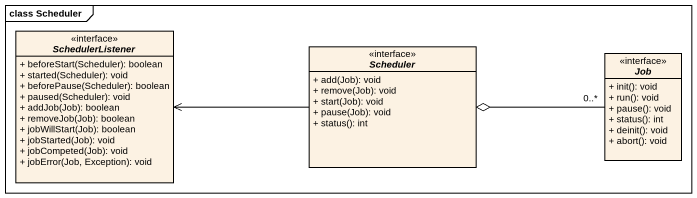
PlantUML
@startuml
mainframe class Scheduler
hide circle
hide empty members
skinparam classAttributeIconSize 0
interface SchedulerListener {
  + beforeStart(Scheduler): boolean
  + started(Scheduler): void
  + beforePause(Scheduler): boolean
  + paused(Scheduler): void
  + addJob(Job): boolean
  + removeJob(Job): boolean
  + jobWillStart(Job): boolean
  + jobStarted(Job): void
  + jobCompeted(Job): void
  + jobError(Job, Exception): void
}
interface Scheduler {
  + add(Job): void
  + remove(Job): void
  + start(Job): void
  + pause(Job): void
  + status(): int
}
interface Job {
  + init(): void
  + run(): void
  + pause(): void
  + status(): int
  + deinit(): void
  + abort(): void
}
Scheduler -left-> SchedulerListener
Job "0..*" -left-o Scheduler
@enduml
